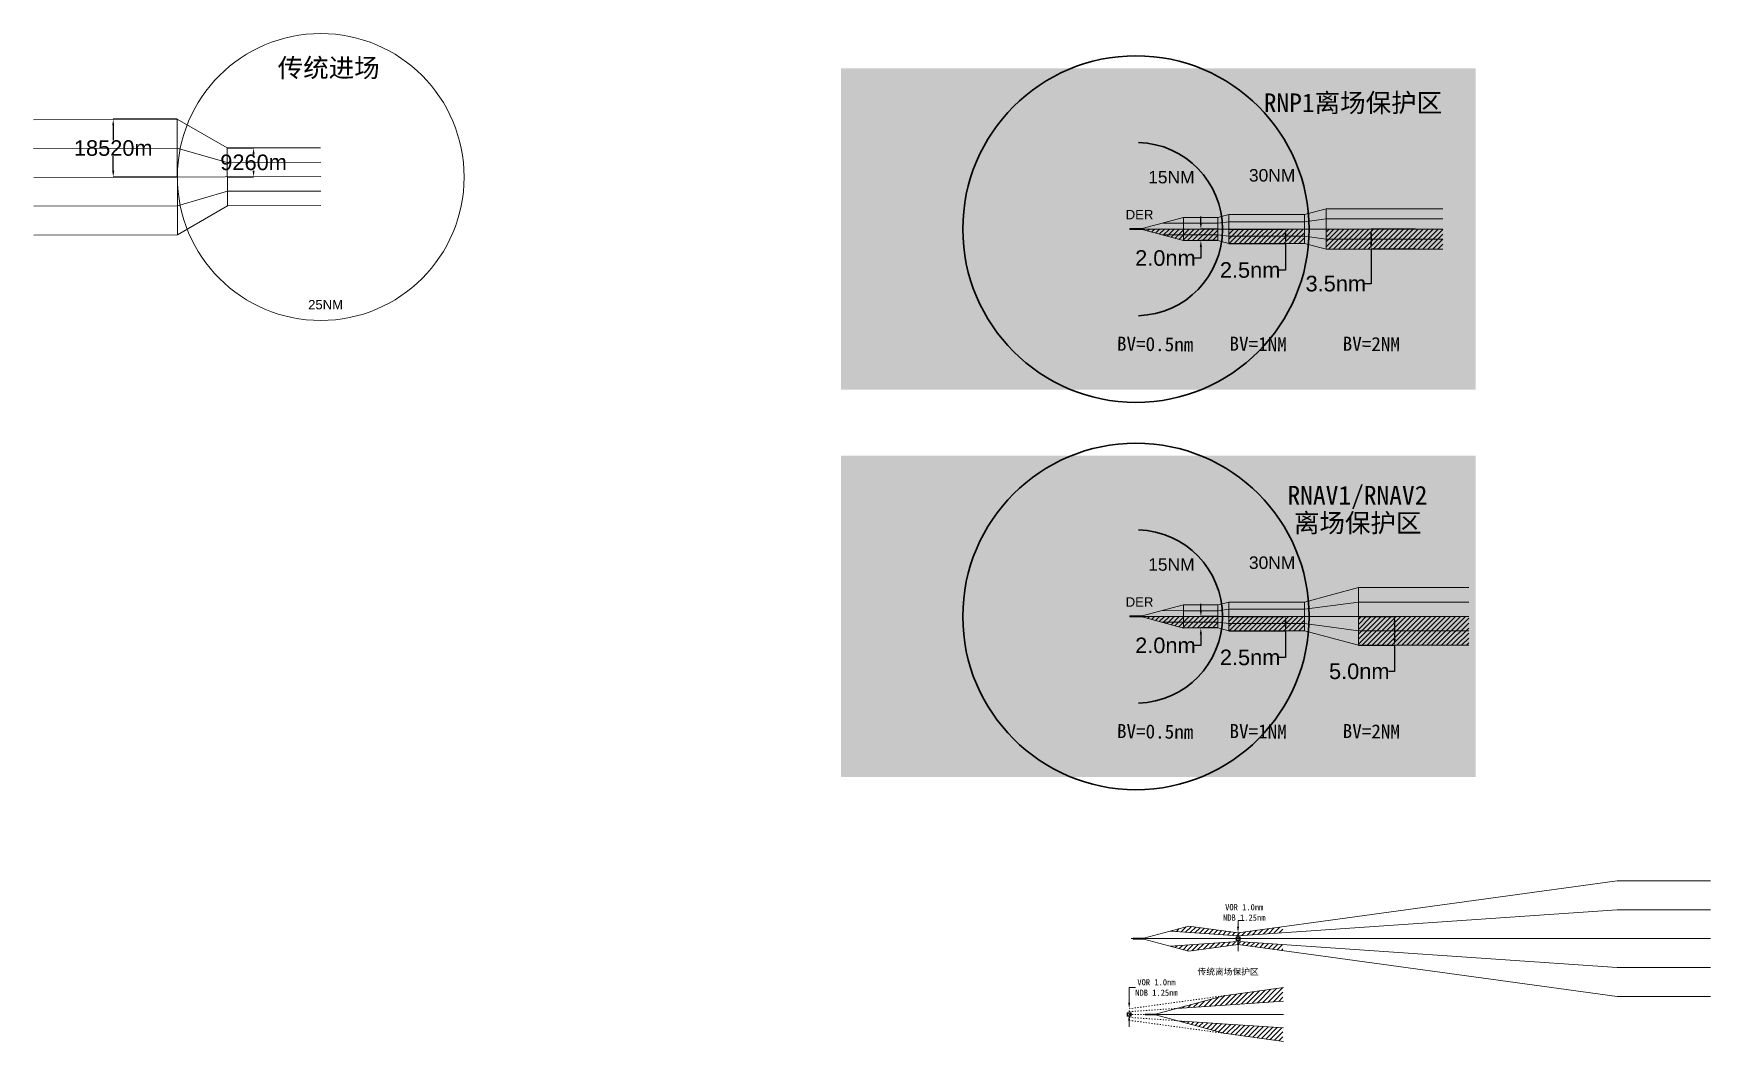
# Model space of a CAD drawing. Header units: metres. Extents: x 19099176 to 20012161, y 3456532 to 4050667.
# Drawn here: x 19474089 to 20012161, y 3456532 to 3779723 of the extents above; entities that cross this region are included whole.
import ezdxf

# ---------------------------------------------------------------- set-up
doc = ezdxf.new("R2010")
doc.units = ezdxf.units.M
doc.header["$MEASUREMENT"] = 0
doc.linetypes.add('ACAD_ISO03W100', pattern=[30, 12, -18])
doc.layers.get('0').update_dxf_attribs({"color": 250, "lineweight": 0})
doc.layers.get('Defpoints').update_dxf_attribs({"color": 6, "lineweight": 0})
doc.styles.add('Legend', font='simhei.ttf')
doc.styles.get("Standard").update_dxf_attribs({"font": 'arial.ttf'})
doc.dimstyles.get("Standard").update_dxf_attribs({"dimtxt": 0.18, "dimasz": 0.18, "dimexe": 0.18, "dimexo": 0.0625, "dimgap": 0.09, "dimtad": 0, "dimtih": 1, "dimtoh": 1, "dimdec": 4, "dimzin": 0, "dimdsep": 46, "dimtxsty": 'Standard', "dimcen": 0.09, "dimadec": 0, "dimazin": 0, "dimtfac": 1, "dimtdec": 4, "dimtofl": 0, "dimtmove": 0, "dimatfit": 3, "dimfxl": 1, "dimtolj": 1, "dimtzin": 0, "dimarcsym": 0})

# ---------------------------------------------------------------- blocks, each defined once
blk = doc.blocks.new('*D86')
at = {"color": 0, "lineweight": -2, "transparency": 16777216}
for p, q in [((19520188, 3752243), (19499660, 3752243)), ((19499660, 3750243), (19499660, 3745536)), ((19499660, 3735723), (19499660, 3740430)), ((19520243, 3733723), (19499660, 3733723))]:
    blk.add_line(p, q, dxfattribs=at)
at = {"color": 0, "transparency": 16777216}
for points in [[(19499326, 3750243), (19499993, 3750243), (19499660, 3752243)], [(19499326, 3735723), (19499993, 3735723), (19499660, 3733723)]]:
    blk.add_solid(points, dxfattribs=at)
at = {"layer": 'Defpoints', "color": 0, "transparency": 16777216}
for p in [(19520188, 3752243), (19499660, 3733723), (19520243, 3733723)]:
    blk.add_point(p, dxfattribs=at)
at = {"color": 0, "transparency": 16777216, "insert": (19499660, 3742983), "char_height": 5000, "attachment_point": 5}
blk.add_mtext('\\A1;18520m', dxfattribs=at)
blk = doc.blocks.new('*U176')
for p, q in [((-46155, 18383), (-55, 18520)), ((-55, 18520), (55, -18520)), ((-55, 18520), (16011, 9308)), ((-46127, 9123), (-28, 9260)), ((-28, 9260), (16025, 4678)), ((16011, 9308), (45972, 9397)), ((16011, 9308), (16066, -9212)), ((-46099, -137), (46000, 137)), ((16025, 4678), (45986, 4767)), ((28, -9260), (16053, -4582)), ((16053, -4582), (46013, -4493)), ((-46072, -9397), (28, -9260)), ((55, -18520), (16066, -9212)), ((16066, -9212), (46027, -9123)), ((-46044, -18657), (55, -18520))]:
    blk.add_line(p, q)
blk = doc.blocks.new('*D97')
at = {"color": 0, "lineweight": -2, "transparency": 16777216}
for p, q in [((19536254, 3743031), (19544691, 3743031)), ((19544691, 3741031), (19544691, 3740954)), ((19544691, 3735771), (19544691, 3735848)), ((19536282, 3733771), (19544691, 3733771))]:
    blk.add_line(p, q, dxfattribs=at)
at = {"color": 0, "transparency": 16777216}
for points in [[(19544358, 3741031), (19545025, 3741031), (19544691, 3743031)], [(19544358, 3735771), (19545025, 3735771), (19544691, 3733771)]]:
    blk.add_solid(points, dxfattribs=at)
at = {"layer": 'Defpoints', "color": 0, "transparency": 16777216}
for p in [(19536254, 3743031), (19544691, 3743031), (19536282, 3733771)]:
    blk.add_point(p, dxfattribs=at)
at = {"color": 0, "transparency": 16777216, "insert": (19544691, 3738401), "char_height": 5000, "attachment_point": 5}
blk.add_mtext('\\A1;9260m', dxfattribs=at)
blk = doc.blocks.new('*D177')
at = {"color": 0, "lineweight": -2, "transparency": 16777216}
for p, q in [((19848645, 3719029), (19848645, 3721029)), ((19854121, 3717029), (19848645, 3717029)), ((19854121, 3713325), (19848645, 3713325)), ((19848645, 3707718), (19846645, 3707718)), ((19848645, 3711325), (19848645, 3707718))]:
    blk.add_line(p, q, dxfattribs=at)
at = {"color": 0, "transparency": 16777216}
for points in [[(19848312, 3719029), (19848978, 3719029), (19848645, 3717029)], [(19848312, 3711325), (19848978, 3711325), (19848645, 3713325)]]:
    blk.add_solid(points, dxfattribs=at)
at = {"layer": 'Defpoints', "color": 0, "transparency": 16777216}
for p in [(19848645, 3717029), (19854122, 3717029), (19854122, 3713325)]:
    blk.add_point(p, dxfattribs=at)
at = {"color": 0, "transparency": 16777216, "insert": (19837266, 3707718), "char_height": 5000, "attachment_point": 5}
blk.add_mtext('\\A1;2.0nm', dxfattribs=at)
blk = doc.blocks.new('*D178')
at = {"color": 0, "lineweight": -2, "transparency": 16777216}
for p, q in [((19857577, 3717029), (19875823, 3717029)), ((19875823, 3715029), (19875823, 3714399)), ((19857577, 3712399), (19875823, 3712399)), ((19875823, 3712399), (19875823, 3703871)), ((19875823, 3703871), (19873823, 3703871))]:
    blk.add_line(p, q, dxfattribs=at)
at = {"color": 0, "transparency": 16777216}
for points in [[(19875490, 3715029), (19876156, 3715029), (19875823, 3717029)], [(19875490, 3714399), (19876156, 3714399), (19875823, 3712399)]]:
    blk.add_solid(points, dxfattribs=at)
at = {"layer": 'Defpoints', "color": 0, "transparency": 16777216}
for p in [(19857577, 3717029), (19875823, 3717029), (19857577, 3712399)]:
    blk.add_point(p, dxfattribs=at)
at = {"color": 0, "transparency": 16777216, "insert": (19864444, 3703871), "char_height": 5000, "attachment_point": 5}
blk.add_mtext('\\A1;2.5nm', dxfattribs=at)
blk = doc.blocks.new('*U179')
for p, q in [((-12547, 3704), (-1482, 3704)), ((-12547, 1852), (-1482, 1852)), ((-12547, 0), (-1482, 0)), ((1974, 4630), (-1482, 3704)), ((-1482, 3704), (-1482, -3704)), ((-1482, 1852), (1974, 2315)), ((-1482, 0), (14963, 0)), ((1974, 4630), (14963, 4630)), ((1974, 4630), (1974, -4630)), ((1974, 2315), (14963, 2315)), ((-12547, -1852), (-1482, -1852)), ((-12547, -3704), (-1482, -3704)), ((-1482, -1852), (1974, -2315)), ((-1482, -3704), (1974, -4630)), ((1974, -2315), (14963, -2315)), ((1974, -4630), (14963, -4630))]:
    blk.add_line(p, q)
blk = doc.blocks.new('*D181')
at = {"color": 0, "lineweight": -2, "transparency": 16777216}
for p, q in [((19848645, 3594813), (19848645, 3596813)), ((19854121, 3592813), (19848645, 3592813)), ((19854121, 3589109), (19848645, 3589109)), ((19848645, 3587109), (19848645, 3583502)), ((19848645, 3583502), (19846645, 3583502))]:
    blk.add_line(p, q, dxfattribs=at)
at = {"color": 0, "transparency": 16777216}
for points in [[(19848312, 3594813), (19848978, 3594813), (19848645, 3592813)], [(19848312, 3587109), (19848978, 3587109), (19848645, 3589109)]]:
    blk.add_solid(points, dxfattribs=at)
at = {"layer": 'Defpoints', "color": 0, "transparency": 16777216}
for p in [(19848645, 3592813), (19854122, 3592813), (19854122, 3589109)]:
    blk.add_point(p, dxfattribs=at)
at = {"color": 0, "transparency": 16777216, "insert": (19837266, 3583502), "char_height": 5000, "attachment_point": 5}
blk.add_mtext('\\A1;2.0nm', dxfattribs=at)
blk = doc.blocks.new('*D182')
at = {"color": 0, "lineweight": -2, "transparency": 16777216}
for p, q in [((19899181, 3592813), (19910817, 3592813)), ((19910817, 3590813), (19910817, 3585553)), ((19899181, 3583553), (19910817, 3583553)), ((19910817, 3583553), (19910817, 3575199)), ((19910817, 3575199), (19908817, 3575199))]:
    blk.add_line(p, q, dxfattribs=at)
at = {"color": 0, "transparency": 16777216}
for points in [[(19910483, 3590813), (19911150, 3590813), (19910817, 3592813)], [(19910483, 3585553), (19911150, 3585553), (19910817, 3583553)]]:
    blk.add_solid(points, dxfattribs=at)
at = {"layer": 'Defpoints', "color": 0, "transparency": 16777216}
for p in [(19899181, 3592813), (19910817, 3592813), (19899181, 3583553)]:
    blk.add_point(p, dxfattribs=at)
at = {"color": 0, "transparency": 16777216, "insert": (19899480, 3575199), "char_height": 5000, "attachment_point": 5}
blk.add_mtext('\\A1;5.0nm', dxfattribs=at)
blk = doc.blocks.new('*D183')
at = {"color": 0, "lineweight": -2, "transparency": 16777216}
for p, q in [((19857577, 3592813), (19875823, 3592813)), ((19875823, 3590813), (19875823, 3590183)), ((19857577, 3588183), (19875823, 3588183)), ((19875823, 3588183), (19875823, 3579655)), ((19875823, 3579655), (19873823, 3579655))]:
    blk.add_line(p, q, dxfattribs=at)
at = {"color": 0, "transparency": 16777216}
for points in [[(19875490, 3590813), (19876156, 3590813), (19875823, 3592813)], [(19875490, 3590183), (19876156, 3590183), (19875823, 3588183)]]:
    blk.add_solid(points, dxfattribs=at)
at = {"layer": 'Defpoints', "color": 0, "transparency": 16777216}
for p in [(19857577, 3592813), (19875823, 3592813), (19857577, 3588183)]:
    blk.add_point(p, dxfattribs=at)
at = {"color": 0, "transparency": 16777216, "insert": (19864444, 3579655), "char_height": 5000, "attachment_point": 5}
blk.add_mtext('\\A1;2.5nm', dxfattribs=at)
blk = doc.blocks.new('*U180')
for p, q in [((15797, 9260), (-1482, 4630)), ((15797, 9260), (51194, 9260)), ((15797, 9260), (15797, -9260)), ((-15372, 4630), (-1482, 4630)), ((-15372, 2315), (-1482, 2315)), ((-15372, 0), (-1482, 0)), ((15797, 4630), (-1482, 2315)), ((-1482, 4630), (-1482, -4630)), ((-1482, 0), (51194, 0)), ((15797, 4630), (51194, 4630)), ((-15372, -2315), (-1482, -2315)), ((-15372, -4630), (-1482, -4630)), ((-1482, -2315), (15797, -4630)), ((-1482, -4630), (15797, -9260)), ((15797, -4630), (51194, -4630)), ((15797, -9260), (51194, -9260))]:
    blk.add_line(p, q)
blk = doc.blocks.new('*U85')
for p, q in [((5430, 6482), (-1482, 4630)), ((5430, 6482), (42886, 6482)), ((5430, 6482), (5430, -6482)), ((-24000, 4630), (-1482, 4630)), ((-24000, 2315), (-1482, 2315)), ((-24000, 0), (-1482, 0)), ((-1482, 4630), (-1482, -4630)), ((5430, 3241), (-1482, 2315)), ((-1482, 0), (42886, 0)), ((5430, 3241), (42886, 3241)), ((-24000, -2315), (-1482, -2315)), ((-24000, -4630), (-1482, -4630)), ((-1482, -2315), (5430, -3241)), ((-1482, -4630), (5430, -6482)), ((5430, -3241), (42886, -3241)), ((5430, -6482), (42886, -6482))]:
    blk.add_line(p, q)
blk = doc.blocks.new('*D184')
at = {"color": 0, "lineweight": -2, "transparency": 16777216}
for p, q in [((19917506, 3717029), (19903279, 3717029)), ((19903279, 3715029), (19903279, 3712547)), ((19917506, 3710547), (19903279, 3710547)), ((19903279, 3710547), (19903279, 3699510)), ((19903279, 3699510), (19901279, 3699510))]:
    blk.add_line(p, q, dxfattribs=at)
at = {"color": 0, "transparency": 16777216}
for points in [[(19902946, 3715029), (19903613, 3715029), (19903279, 3717029)], [(19902946, 3712547), (19903613, 3712547), (19903279, 3710547)]]:
    blk.add_solid(points, dxfattribs=at)
at = {"layer": 'Defpoints', "color": 0, "transparency": 16777216}
for p in [(19917506, 3717029), (19903279, 3710547), (19917506, 3710547)]:
    blk.add_point(p, dxfattribs=at)
at = {"color": 0, "transparency": 16777216, "insert": (19891944, 3699510), "char_height": 5000, "attachment_point": 5}
blk.add_mtext('\\A1;3.5nm', dxfattribs=at)
blk = doc.blocks.new('NVORDM')
at = {"lineweight": -2}
h = blk.add_hatch(color=7, dxfattribs=at)
edge = h.paths.add_edge_path()
edge.add_arc((0, 0), 0.015, 0, 360)
at = {"color": 7, "lineweight": -2}
blk.add_lwpolyline([(-0.14, -0.12), (0.14, -0.12), (0.14, 0.12), (-0.14, 0.12), (-0.14, -0.12)], close=True, dxfattribs=at)
for points in [[(-0.07, 0.12), (-0.14, 0), (-0.07, -0.12)], [(0.07, 0.12), (0.14, 0), (0.07, -0.12)]]:
    blk.add_lwpolyline(points, dxfattribs=at)
blk.add_circle((0, 0), 0.015, dxfattribs=at)

msp = doc.modelspace()

# ---------------------------------------------------------------- hatches: boundary and pattern name
at = {"true_color": 0x78e6d0}
h = msp.add_hatch(color=121, dxfattribs=at)
h.dxf.hatch_style = 1
h.paths.add_polyline_path([(19772350.947, 3768558.654), (19733213.483, 3768558.654), (19733213.483, 3665529.604), (19772350.947, 3665529.604)])
h.paths.add_polyline_path([(19936840.06, 3768558.654), (19883470.947, 3768558.654), (19883470.947, 3665529.604), (19936840.06, 3665529.604)])
at = {"transparency": 33554653}
h = msp.add_hatch(color=110, dxfattribs=at)
h.dxf.hatch_style = 1
h.paths.add_polyline_path([(19815496.897, 3768558.654), (19772350.947, 3768558.654), (19772350.947, 3665529.604), (19815496.897, 3665529.604)])
h.paths.add_polyline_path([(19883470.947, 3768558.654), (19855690.947, 3768558.654), (19855690.947, 3665529.604), (19883470.947, 3665529.604)])
h = msp.add_hatch(color=4)
h.dxf.hatch_style = 1
h.paths.add_polyline_path([(19855690.947, 3768558.654), (19815496.897, 3768558.654), (19815496.897, 3665529.604), (19855690.947, 3665529.604)])
h = msp.add_hatch()
h.set_pattern_fill('ANSI31', color=256, scale=9000)
h.paths.add_polyline_path([(19854121.545, 3715177.415), (19836117.762, 3715177.415), (19829793.261, 3716872.085), (19843029.418, 3713325.415), (19844315.25, 3713325.415), (19854121.545, 3713325.415)])
h.paths.add_polyline_path([(19854121.545, 3717029.415), (19844315.25, 3717029.415), (19829793.261, 3717029.415), (19829793.261, 3716872.085), (19836117.762, 3715177.415), (19854121.545, 3715177.415)])
h.paths.add_polyline_path([(19881901.545, 3717029.415), (19868011.545, 3717029.415), (19857577.424, 3717029.415), (19857577.424, 3714714.415), (19870566.983, 3714714.415), (19881901.545, 3714714.415)])
h.paths.add_polyline_path([(19881901.545, 3714714.415), (19868011.545, 3714714.415), (19857577.424, 3714714.415), (19857577.424, 3712399.415), (19870566.983, 3712399.415), (19881901.545, 3712399.415)])
h = msp.add_hatch()
h.set_pattern_fill('ANSI31', color=256, scale=9000)
h.set_pattern_definition([(45, (258461.9, -138017.8), (-795.49513, 795.49513), [])])
h.paths.add_polyline_path([(19926269.719, 3717029.415), (19888813.303, 3717029.415), (19888813.303, 3713788.415), (19926269.719, 3713788.415)])
h.paths.add_polyline_path([(19926269.719, 3713788.415), (19888813.303, 3713788.415), (19888813.303, 3710547.415), (19926269.719, 3710547.415)])
at = {"true_color": 0x78e6d0}
h = msp.add_hatch(color=121, dxfattribs=at)
h.dxf.hatch_style = 1
h.paths.add_polyline_path([(19772350.947, 3644342.684), (19733213.483, 3644342.684), (19733213.483, 3541313.634), (19772350.947, 3541313.634)])
h.paths.add_polyline_path([(19936840.06, 3644342.684), (19883470.947, 3644342.684), (19883470.947, 3541313.634), (19936840.06, 3541313.634)])
at = {"transparency": 33554653}
h = msp.add_hatch(color=110, dxfattribs=at)
h.dxf.hatch_style = 1
h.paths.add_polyline_path([(19815496.897, 3644342.684), (19772350.947, 3644342.684), (19772350.947, 3541313.634), (19815496.897, 3541313.634)])
h.paths.add_polyline_path([(19883470.947, 3644342.684), (19855690.947, 3644342.684), (19855690.947, 3541313.634), (19883470.947, 3541313.634)])
h = msp.add_hatch(color=4)
h.dxf.hatch_style = 1
h.paths.add_polyline_path([(19855690.947, 3644342.684), (19815496.897, 3644342.684), (19815496.897, 3541313.634), (19855690.947, 3541313.634)])
h = msp.add_hatch()
h.set_pattern_fill('ANSI31', color=256, scale=9000)
h.set_pattern_definition([(45, (0, -124216), (-795.49513, 795.49513), [])])
h.paths.add_polyline_path([(19854121.545, 3590961.445), (19836117.762, 3590961.445), (19829793.261, 3592656.114), (19843029.418, 3589109.445), (19844315.25, 3589109.445), (19854121.545, 3589109.445)])
h.paths.add_polyline_path([(19854121.545, 3592813.445), (19844315.25, 3592813.445), (19829793.261, 3592813.445), (19829793.261, 3592656.114), (19836117.762, 3590961.445), (19854121.545, 3590961.445)])
h.paths.add_polyline_path([(19881901.545, 3592813.445), (19868011.545, 3592813.445), (19857577.424, 3592813.445), (19857577.424, 3590498.445), (19870566.983, 3590498.445), (19881901.545, 3590498.445)])
h.paths.add_polyline_path([(19881901.545, 3590498.445), (19868011.545, 3590498.445), (19857577.424, 3590498.445), (19857577.424, 3588183.445), (19870566.983, 3588183.445), (19881901.545, 3588183.445)])
h = msp.add_hatch()
h.set_pattern_fill('ANSI31', color=256, scale=9000)
h.set_pattern_definition([(45, (268829.5, -262233.8), (-795.49513, 795.49513), [])])
h.paths.add_polyline_path([(19934577.825, 3592813.445), (19899180.94, 3592813.445), (19899180.94, 3588183.445), (19934577.825, 3588183.445)])
h.paths.add_polyline_path([(19934577.825, 3588183.445), (19899180.94, 3588183.445), (19899180.94, 3583553.445), (19934577.825, 3583553.445)])

# ---------------------------------------------------------------- linework, layer by layer
for p, q in [((19843056.774, 3720726.085), (19829793.261, 3717172.085)), ((19836425.018, 3718949.085), (19843056.774, 3718881.415)), ((19843056.774, 3720726.085), (19843056.774, 3713318.085)), ((19857577.424, 3721659.415), (19857577.424, 3712399.415)), ((19844315.25, 3717029.415), (19829793.261, 3717029.415)), ((19843056.774, 3713318.085), (19829793.261, 3716872.085)), ((19836117.762, 3715177.415), (19843056.774, 3715177.415)), ((19843056.774, 3596510.114), (19829793.261, 3592956.114)), ((19836425.018, 3594733.114), (19843056.774, 3594665.445)), ((19843056.774, 3596510.114), (19843056.774, 3589102.114)), ((19857577.424, 3597443.445), (19857577.424, 3588183.445)), ((19844315.25, 3592813.445), (19829793.261, 3592813.445)), ((19843056.774, 3589102.114), (19829793.261, 3592656.114)), ((19836117.762, 3590961.445), (19843056.774, 3590961.445)), ((19830304.687, 3489642.704), (19844744.775, 3493512.069)), ((19860566.796, 3493344.721), (19860566.796, 3495344.721)), ((19860566.796, 3495344.721), (19862566.796, 3495344.721)), ((19826304.934, 3489492.737), (19830304.67, 3489492.737)), ((19830304.687, 3489492.721), (19871321.584, 3489492.721)), ((19830304.69, 3489342.704), (19844745.456, 3485473.467)), ((19860566.734, 3491344.721), (19860566.616, 3491344.721)), ((19860566.796, 3487492.721), (19860566.796, 3485492.721)), ((19860566.859, 3489492.721), (19860566.976, 3489492.721)), ((19825639.363, 3469017.646), (19825639.363, 3473806.129)), ((19825639.363, 3473806.129), (19827639.363, 3473806.129)), ((19834130.365, 3465315.629), (19856005.514, 3471177.291)), ((19825639.301, 3467017.646), (19825639.183, 3467017.646)), ((19825707.727, 3465165.646), (19825639.183, 3465165.646)), ((19825639.363, 3463165.646), (19825639.363, 3461165.646)), ((19834130.348, 3465165.646), (19875147.262, 3465165.645)), ((19834130.368, 3465015.629), (19856008.833, 3459153.546))]:
    msp.add_line(p, q)
at = {"linetype": 'Continuous'}
for p, q in [((19839300.2, 3491875.302), (19839543.136, 3492118.238)), ((19840789.206, 3491773.318), (19841716.5, 3492700.613)), ((19842278.212, 3491671.334), (19843889.865, 3493282.987)), ((19843767.218, 3491569.349), (19845593.655, 3493395.787)), ((19845256.224, 3491467.365), (19846992.964, 3493204.105)), ((19846745.23, 3491365.381), (19848392.272, 3493012.424)), ((19848234.236, 3491263.397), (19849791.581, 3492820.742)), ((19849723.242, 3491161.412), (19851190.89, 3492629.061)), ((19851212.248, 3491059.428), (19852590.199, 3492437.379)), ((19852701.254, 3490957.444), (19853989.508, 3492245.698)), ((19865208.361, 3490736.629), (19866649.708, 3492177.976)), ((19866916.332, 3490853.61), (19868493.229, 3492430.507)), ((19868624.304, 3490970.592), (19870336.751, 3492683.038)), ((19870332.276, 3491087.573), (19872180.272, 3492935.569)), ((19872040.248, 3491204.555), (19874023.793, 3493188.1)), ((19873748.219, 3491321.536), (19874988.811, 3492562.128)), ((19839166.226, 3486968.358), (19839308.583, 3487110.715)), ((19840421.011, 3486632.152), (19841016.555, 3487227.696)), ((19841675.796, 3486295.947), (19842724.527, 3487344.678)), ((19842930.581, 3485959.742), (19844432.498, 3487461.659)), ((19844185.366, 3485623.537), (19846140.47, 3487578.641)), ((19845766.097, 3485613.278), (19847848.442, 3487695.622)), ((19847609.619, 3485865.809), (19849556.414, 3487812.604)), ((19849453.14, 3486118.34), (19851264.385, 3487929.585)), ((19851296.661, 3486370.871), (19852972.357, 3488046.567)), ((19853140.182, 3486623.402), (19854680.329, 3488163.548)), ((19854190.26, 3490855.46), (19855388.816, 3492054.016)), ((19854983.703, 3486875.933), (19856388.301, 3488280.53)), ((19855679.266, 3490753.475), (19856788.125, 3491862.335)), ((19856827.225, 3487128.464), (19858096.272, 3488397.511)), ((19857168.272, 3490651.491), (19858187.434, 3491670.653)), ((19858657.278, 3490549.507), (19859586.743, 3491478.972)), ((19858670.746, 3487380.995), (19859804.244, 3488514.493)), ((19860146.284, 3490447.523), (19860566.796, 3490868.035)), ((19860514.267, 3487633.526), (19860566.796, 3487686.055)), ((19860566.796, 3490868.035), (19861119.145, 3491420.383)), ((19860566.796, 3487686.055), (19861391.011, 3488510.269)), ((19861792.417, 3490502.666), (19862962.666, 3491672.914)), ((19861926.233, 3487454.501), (19862880.017, 3488408.285)), ((19863325.542, 3487262.82), (19864369.023, 3488306.301)), ((19863500.389, 3490619.647), (19864806.187, 3491925.445)), ((19864724.851, 3487071.138), (19865858.029, 3488204.317)), ((19866124.16, 3486879.457), (19867347.035, 3488102.332)), ((19867523.468, 3486687.775), (19868836.041, 3488000.348)), ((19868922.777, 3486496.094), (19870325.047, 3487898.364)), ((19870322.086, 3486304.413), (19871814.053, 3487796.38)), ((19871721.395, 3486112.731), (19873303.059, 3487694.395)), ((19873120.704, 3485921.05), (19874792.065, 3487592.411)), ((19874520.012, 3485729.368), (19874988.811, 3486198.167)), ((19851412.87, 3467856.911), (19854267.544, 3470711.584)), ((19853120.842, 3467973.893), (19856374.83, 3471227.881)), ((19854828.814, 3468090.874), (19858218.351, 3471480.412)), ((19856536.786, 3468207.856), (19860061.873, 3471732.943)), ((19858244.757, 3468324.837), (19861905.394, 3471985.474)), ((19859952.729, 3468441.819), (19863748.915, 3472238.005)), ((19861660.701, 3468558.8), (19865592.436, 3472490.536)), ((19863368.673, 3468675.782), (19867435.957, 3472743.067)), ((19865076.644, 3468792.763), (19869279.479, 3472995.598)), ((19866784.616, 3468909.745), (19871123, 3473248.128)), ((19868492.588, 3469026.726), (19872966.521, 3473500.659)), ((19870200.56, 3469143.708), (19874810.042, 3473753.19)), ((19871908.531, 3469260.689), (19874988.811, 3472340.969)), ((19873616.503, 3469377.671), (19874988.811, 3470749.979)), ((19841165.04, 3467155.022), (19841227.355, 3467217.337)), ((19842873.012, 3467272.004), (19843400.719, 3467799.712)), ((19844580.983, 3467388.985), (19845574.084, 3468382.086)), ((19846288.955, 3467505.967), (19847747.449, 3468964.461)), ((19847996.927, 3467622.948), (19849920.814, 3469546.835)), ((19849704.899, 3467739.93), (19852094.179, 3470129.21)), ((19841755.54, 3462972.552), (19841908.347, 3463125.359)), ((19843010.325, 3462636.346), (19843397.353, 3463023.375)), ((19844265.11, 3462300.141), (19844886.359, 3462921.39)), ((19845519.895, 3461963.936), (19846375.365, 3462819.406)), ((19846774.68, 3461627.731), (19847864.371, 3462717.422)), ((19848029.465, 3461291.525), (19849353.377, 3462615.438)), ((19849284.25, 3460955.32), (19850842.383, 3462513.453)), ((19850539.035, 3460619.115), (19852331.389, 3462411.469)), ((19851793.82, 3460282.91), (19853820.395, 3462309.485)), ((19853048.605, 3459946.705), (19855309.401, 3462207.501)), ((19854303.39, 3459610.499), (19856798.407, 3462105.516)), ((19855558.175, 3459274.294), (19858287.413, 3462003.532)), ((19856905.578, 3459030.707), (19859776.419, 3461901.548)), ((19858304.887, 3458839.025), (19861265.425, 3461799.564)), ((19859704.196, 3458647.344), (19862754.431, 3461697.579)), ((19861103.505, 3458455.662), (19864243.437, 3461595.595)), ((19862502.813, 3458263.981), (19865732.443, 3461493.611)), ((19863902.122, 3458072.299), (19867221.449, 3461391.627)), ((19865301.431, 3457880.618), (19868710.455, 3461289.642)), ((19866700.74, 3457688.936), (19870199.461, 3461187.658)), ((19868100.048, 3457497.255), (19871688.467, 3461085.674)), ((19869499.357, 3457305.573), (19873177.473, 3460983.69)), ((19870898.666, 3457113.892), (19874666.479, 3460881.705)), ((19872297.975, 3456922.21), (19874988.811, 3459613.047)), ((19873697.284, 3456730.529), (19874988.811, 3458022.057))]:
    msp.add_line(p, q, dxfattribs=at)
at = {"linetype": 'ACAD_ISO03W100', "ltscale": 30}
for p, q in [((19825639.363, 3467017.646), (19856594.863, 3471258.021)), ((19825639.363, 3466091.646), (19840936.347, 3467139.359)), ((19825639.363, 3465165.646), (19825639.363, 3467017.646)), ((19825639.363, 3465165.646), (19834130.348, 3465165.646)), ((19825639.363, 3465165.646), (19825639.363, 3463313.646)), ((19825639.363, 3464239.646), (19840936.911, 3463191.894)), ((19825639.363, 3463313.646), (19856594.863, 3459073.269))]:
    msp.add_line(p, q, dxfattribs=at)
for points in [[(19860566.796, 3489492.721), (19860566.796, 3491344.721), (19982246.164, 3508012.72), (20012161.19, 3508012.72)], [(19860566.796, 3490418.721), (19982246.163, 3498752.72), (20012161.185, 3498752.72)], [(19860566.796, 3489492.721), (19860566.796, 3491344.721), (19844744.775, 3493512.069)], [(19860566.796, 3489492.721), (19836003.44, 3489492.721)], [(19860566.796, 3490418.721), (19838771.627, 3491911.505)], [(19860566.796, 3488566.721), (19838772.067, 3487073.968)], [(19860566.796, 3489492.721), (19860566.796, 3487640.721), (19844745.456, 3485473.467)], [(19860566.796, 3489492.721), (20012161.185, 3489492.719)], [(19860566.796, 3489492.721), (19860566.796, 3487640.721), (19982246.164, 3470972.72), (20012161.185, 3470972.72)], [(19860566.796, 3488566.721), (19982246.164, 3480232.72), (20012161.185, 3480232.72)], [(19856005.514, 3471177.291), (19875147.263, 3473799.384)], [(19856005.514, 3471177.291), (19875147.263, 3473799.384)], [(19840936.347, 3467139.359), (19875147.263, 3469482.515)], [(19840936.911, 3463191.894), (19875147.262, 3460848.776)], [(19856008.833, 3459153.546), (19875147.262, 3456531.907)], [(19856008.833, 3459153.546), (19875147.262, 3456531.907)]]:
    msp.add_lwpolyline(points)
for points in [[(19826904.892, 3489642.704), (19830304.687, 3489642.704), (19830304.687, 3489342.738), (19826904.892, 3489342.738)], [(19830730.57, 3465315.629), (19834130.365, 3465315.629), (19834130.365, 3465015.663), (19830730.57, 3465015.663)]]:
    msp.add_lwpolyline(points, close=True)
for points in [[(19825853.829, 3716872.085, 0), (19825859.002, 3717172.085, 0), (19829793.261, 3717172.085, 0), (19829793.261, 3716872.085, 0)], [(19825853.829, 3592656.114, 0), (19825859.002, 3592956.114, 0), (19829793.261, 3592956.114, 0), (19829793.261, 3592656.114, 0)]]:
    msp.add_polyline3d(points, close=True)
msp.add_circle((19566243.083, 3733723.386), 46000)
at = {"color": 251, "lineweight": 30, "true_color": 0x636466}
for centre in [(19827823.545, 3717029.415), (19827823.545, 3592813.445)]:
    msp.add_circle(centre, 55560, dxfattribs=at)
for centre in [(19827823.545, 3717029.415), (19827823.545, 3592813.445)]:
    msp.add_arc(centre, 27780, 271.70212475, 88.29787525, dxfattribs=at)
for p in [(19855603.545, 3717029.415), (19883383.545, 3717029.415), (19855603.545, 3592813.445), (19883383.545, 3592813.445)]:
    msp.add_point(p)
for points in [[(19860233.463, 3493344.721), (19860900.13, 3493344.721), (19860566.796, 3491344.721)], [(19860233.463, 3487492.721), (19860900.13, 3487492.721), (19860566.796, 3489492.721)], [(19825306.03, 3469017.646), (19825972.697, 3469017.646), (19825639.363, 3467017.646)], [(19825306.03, 3463165.646), (19825972.697, 3463165.646), (19825639.363, 3465165.646)]]:
    msp.add_solid(points)

# ---------------------------------------------------------------- block references
for name, p in [('*U176', (19520243.083, 3733723.386)), ('*U85', (19883383.545, 3717029.415)), ('*U179', (19855603.545, 3717029.415)), ('*U180', (19883383.545, 3592813.445)), ('*U179', (19855603.545, 3592813.445))]:
    msp.add_blockref(name, p)
at = {"xscale": 4561.76929934043, "yscale": 4561.76929934043, "zscale": 4561.76929934043}
for p in [(19860567.001, 3489492.721), (19825639.568, 3465165.646)]:
    msp.add_blockref('NVORDM', p, dxfattribs=at)

# ---------------------------------------------------------------- texts
for s, height, p in [('传统进场', 6000, (19552425.475, 3765725.336)), ('DER', 3000, (19824547.843, 3720174.509)), ('25NM', 3000, (19562206.102, 3691293.633)), ('DER', 3000, (19824547.843, 3595958.539))]:
    msp.add_text(s, height=height).set_placement(p)
at = {"style": 'Legend'}
for s, p in [('RNP1离场保护区', (19868819.497, 3754529.354)), ('RNAV1/RNAV2', (19876444.374, 3628686.969)), ('离场保护区', (19878506.229, 3619799.247))]:
    msp.add_text(s, height=6000, dxfattribs=at).set_placement(p)
at = {"color": 251, "lineweight": 30, "true_color": 0x636466}
for s, p in [('15NM', (19831741.258, 3731685.682)), ('30NM', (19864066.934, 3732278.678)), ('15NM', (19831741.258, 3607469.712)), ('30NM', (19864066.934, 3608062.708))]:
    msp.add_text(s, height=4000, dxfattribs=at).set_placement(p)
at = {"color": 5, "style": 'Legend'}
for s, p in [('BV=0.5nm', (19821705.753, 3678043.646)), ('BV=1NM', (19857801.852, 3678043.646)), ('BV=2NM', (19894126.447, 3678043.646)), ('BV=0.5nm', (19821705.753, 3553827.676)), ('BV=1NM', (19857801.852, 3553827.676)), ('BV=2NM', (19894126.447, 3553827.676))]:
    msp.add_text(s, height=4500, rotation=359.30209243, dxfattribs=at).set_placement(p)
at = {"style": 'Legend'}
msp.add_text('传统离场保护区', height=2000, rotation=0.00225485, dxfattribs=at).set_placement((19847586.777, 3477910.649))
at = {"char_height": 2000, "attachment_point": 5, "rotation": 0.00225485, "style": 'Legend'}
for insert in [(19862566.886, 3497897.586), (19834397.734, 3473816.193)]:
    msp.add_mtext('\\A1;VOR 1.0nm\\PNDB 1.25nm', dxfattribs=dict(at, insert=insert))

# ---------------------------------------------------------------- dimensions: what is measured, and where the dimension line sits
for base, p1, p2, picture, middle in [((19499659.743, 3733723.386), (19520187.894, 3752243.304), (19520243.083, 3733723.386), '*D86', (19499659.743, 3742983.345)), ((19544691.263, 3743031.14), (19536281.802, 3733771.181), (19536254.208, 3743031.14), '*D97', (19544691.263, 3738401.161))]:
    dim = msp.add_linear_dim(base=base, p1=p1, p2=p2, angle=90, dimstyle='Standard', override={"dimtxt": 5000, "dimasz": 2000, "dimdec": 0, "dimpost": 'm'})
    dim.commit()
    dim.dimension.update_dxf_attribs({"geometry": picture, "text_midpoint": middle})
for base, p1, p2, picture, middle, dimtype in [((19848644.863, 3717029.415), (19854121.545, 3713325.415), (19854121.545, 3717029.415), '*D177', (19837265.509, 3707717.994), 161), ((19875823.132, 3717029.415), (19857577.424, 3712399.415), (19857577.424, 3717029.415), '*D178', (19864443.778, 3703870.538), 160), ((19903279.343, 3710547.415), (19917506.027, 3717029.415), (19917506.027, 3710547.415), '*D184', (19891944.328, 3699510.26), 160), ((19848644.863, 3592813.445), (19854121.545, 3589109.445), (19854121.545, 3592813.445), '*D181', (19837265.509, 3583502.024), 161), ((19875823.132, 3592813.445), (19857577.424, 3588183.445), (19857577.424, 3592813.445), '*D183', (19864443.778, 3579654.568), 160), ((19910816.672, 3592813.445), (19899180.94, 3583553.445), (19899180.94, 3592813.445), '*D182', (19899479.952, 3575199.211), 160)]:
    dim = msp.add_linear_dim(base=base, p1=p1, p2=p2, angle=90, dimstyle='Standard', override={"dimtxt": 5000, "dimasz": 2000, "dimdec": 1, "dimlfac": 0.000539, "dimpost": 'nm'})
    dim.commit()
    dim.dimension.update_dxf_attribs({"geometry": picture, "text_midpoint": middle, "dimtype": dimtype})

doc.saveas('drawing.dxf')
